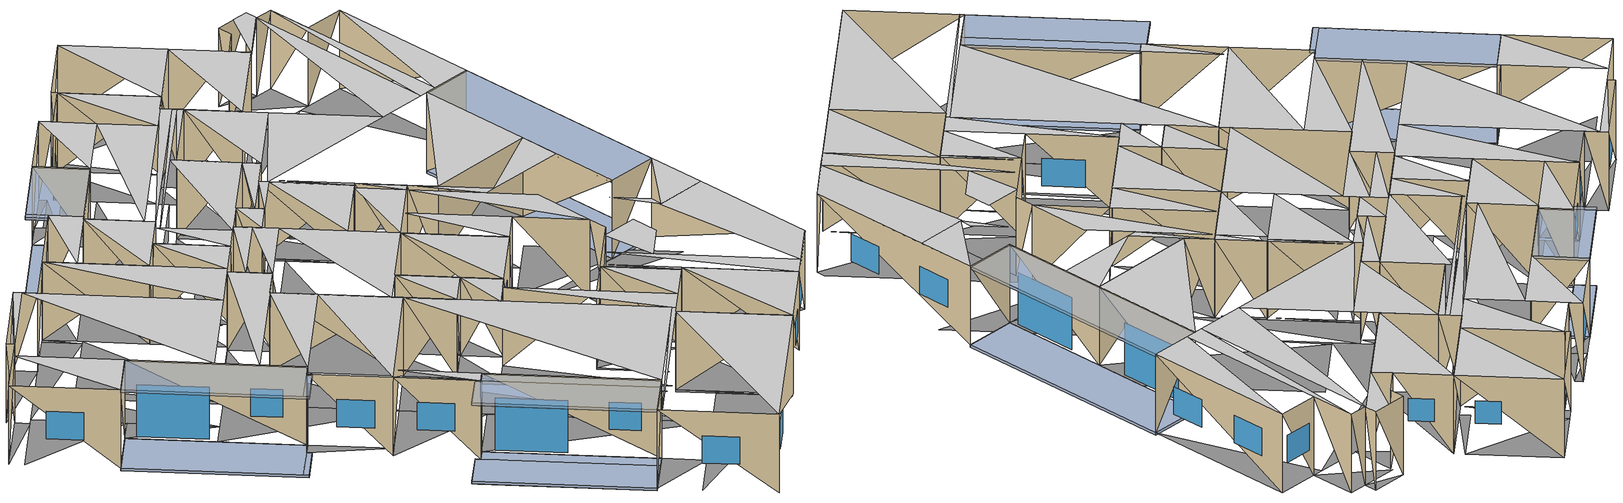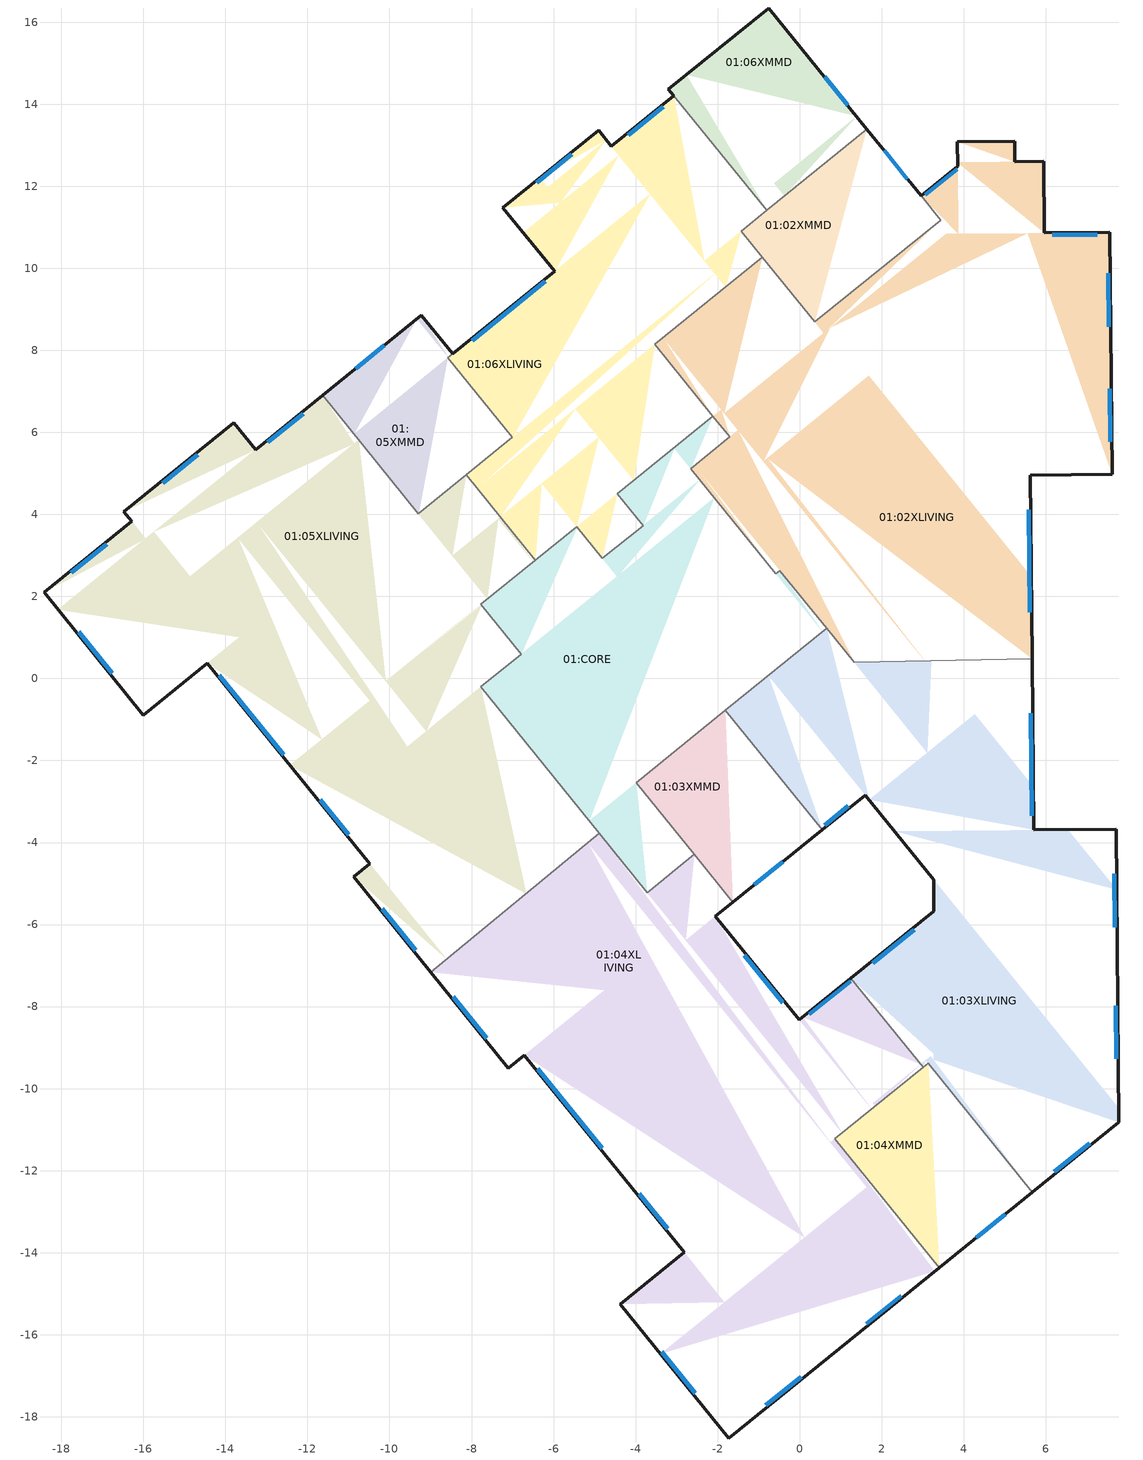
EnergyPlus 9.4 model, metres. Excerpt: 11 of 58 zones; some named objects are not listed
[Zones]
01:06XLIVING
 floor outside (_Floor 501_2cm): -6.33,12.21 -4.9,13.37 -4.71,13.14 z3.15; -7.23,11.48 -6.33,12.21 -5.84,11.6 z3.15
 floor to 00:01XLIVING (_IntFloor_Reversed_Rev): -7.3,3.94 -7.87,4.63 -5.47,6.57 z3.15; -4.05,4.83 -5.47,6.57 -3.53,8.14 z3.15; -1.8,9.54 -2.32,10.18 -1.43,10.91 z3.15; -2.32,10.18 -4.59,12.98 -3.07,14.21 z3.15; -5.84,11.6 -6.14,11.98 -4.71,13.14 z3.15; -5.98,9.93 -6.74,10.87 -4.41,12.76 z3.15; -7,5.88 -8.57,7.83 -3.64,11.82 z3.15; -7.87,4.63 -8.13,4.96 -2.07,9.87 z3.15
 floor to 00:CORE (_Floor 501_2cm_Reversed_Rev): -6.45,2.88 -7.3,3.94 -6.29,4.75 z3.15; -4.81,2.93 -5.44,3.7 -4.45,4.51 z3.15; -5.44,3.7 -6.29,4.75 -4.9,5.88 z3.15
 wall outside (_ExtWall 119 22cm): -4.59,12.98,3.15 -4.59,12.98,6.3 -3.07,14.21,6.3; -4.9,13.37,3.15 -4.9,13.37,6.3 -4.59,12.98,6.3; -7.23,11.48,3.15 -7.23,11.48,6.3 -4.9,13.37,6.3; -5.98,9.93,3.15 -5.98,9.93,6.3 -7.23,11.48,6.3; -8.46,7.91,3.15 -8.46,7.91,6.3 -5.98,9.93,6.3
 wall to 01:CORE (_Core_401 3 cm): -2.12,6.39,3.15 -2.12,6.39,6.3 -4.45,4.51,6.3; -5.44,3.7,3.15 -5.44,3.7,6.3 -6.45,2.88,6.3; -4.81,2.93,3.15 -4.81,2.93,6.3 -5.44,3.7,6.3; -3.82,3.73,3.15 -3.82,3.73,6.3 -4.81,2.93,6.3; -4.45,4.51,3.15 -4.45,4.51,6.3 -3.82,3.73,6.3
 wall to 01:02XLIVING (_IntPartition): -3.53,8.14,3.15 -3.53,8.14,6.3 -2.12,6.39,6.3; -0.91,10.27,3.15 -0.91,10.27,6.3 -3.53,8.14,6.3
 wall to 01:02XMMD (_IntPartition): -1.43,10.91,3.15 -1.43,10.91,6.3 -0.91,10.27,6.3; -0.81,11.41,3.15 -0.81,11.41,6.3 -1.43,10.91,6.3
 wall to 01:06XMMD (_IntPartition): -3.07,14.21,3.15 -3.07,14.21,6.3 -0.81,11.41,6.3
 wall to 01:05XMMD (_IntPartition): -8.58,7.82,3.15 -8.58,7.82,6.3 -8.46,7.91,6.3; -7.01,5.88,3.15 -7.01,5.88,6.3 -8.58,7.82,6.3; -8.13,4.96,3.15 -8.13,4.96,6.3 -7.01,5.88,6.3
 wall to 01:05XLIVING (_IntPartition): -6.45,2.88,3.15 -6.45,2.88,6.3 -8.13,4.96,6.3
 window (_5-6-6 - 1002): -3.33,13.93 -4.19,13.24 / -5.56,12.78 -6.41,12.08 z4.2:5.3
 window (_6-10-8 - 1001): -6.2,9.68 -7.98,8.24 z3.2:5.3
 ceiling to 02:11XLIVING (_IntFloor_Reversed): -4.81,2.93 -3.82,3.73 -4.45,4.51 z6.3; -5.63,3.55 -2.12,6.39 -3.69,8.34 z6.3; -7.01,5.88 -1.18,10.6 -1.43,10.91 z6.3; -7.21,5.49 -1.07,10.46 -1.18,10.6 z6.3; -2.32,10.18 -0.81,11.41 -3.07,14.21 z6.3; -5.98,9.93 -3.64,11.82 -4.9,13.37 z6.3; -7.26,6.19 -2.32,10.18 -3.64,11.82 z6.3
 ceiling to 02:10XLIVING (_IntFloor_Reversed): -6.45,2.88 -5.63,3.55 -7.32,5.62 z6.3
 ceiling to 02:07XLIVING (_IntFloor_Reversed): -3.53,8.14 -0.91,10.27 -1.07,10.46 z6.3
01:CORE
 floor to 00:01XLIVING (_Floor 501_2cm_Rev): -7.75,1.8 -7.77,1.81 -6.5,2.84 z3.15
 floor to 00:CORE (_IntFloor_Reversed_Rev): -2.66,5.12 -3.07,5.62 -2.12,6.39 z3.15; 0.56,1.14 -0.58,2.55 -0.49,2.63 z3.15; -6.48,2.82 -6.5,2.84 -5.44,3.7 z3.15; -4.43,4.49 -4.45,4.51 -3.07,5.62 z3.15; -3.82,3.73 -4.43,4.49 -3.05,5.6 z3.15; -4.45,2.48 -4.81,2.93 -2.44,4.85 z3.15; -6.78,0.6 -7.75,1.8 -5.42,3.68 z3.15; -3.71,-5.22 -5.13,-3.47 -3.99,-2.54 z3.15; -5.13,-3.47 -7.77,-0.21 -2.08,4.4 z3.15
 wall to 01:03XLIVING (_Core_401 3 cm_Rev): 0.66,1.22,3.15 0.66,1.22,6.3 -1.81,-0.78,6.3
 wall to 01:02XLIVING (_Core_401 3 cm_Rev): -0.49,2.63,3.15 -0.49,2.63,6.3 0.66,1.22,6.3; -0.58,2.55,3.15 -0.58,2.55,6.3 -0.49,2.63,6.3; -2.66,5.12,3.15 -2.66,5.12,6.3 -0.58,2.55,6.3; -1.71,5.89,3.15 -1.71,5.89,6.3 -2.66,5.12,6.3; -2.12,6.39,3.15 -2.12,6.39,6.3 -1.71,5.89,6.3
 wall to 01:05XLIVING (_Core_401 3 cm_Rev): -7.77,1.81,3.15 -7.77,1.81,6.3 -6.45,2.88,6.3; -6.78,0.6,3.15 -6.78,0.6,6.3 -7.77,1.81,6.3; -7.77,-0.21,3.15 -7.77,-0.21,6.3 -6.78,0.6,6.3; -4.88,-3.78,3.15 -4.88,-3.78,6.3 -7.77,-0.21,6.3
 wall to 01:04XLIVING (_Core_401 3 cm_Rev): -3.71,-5.22,3.15 -3.71,-5.22,6.3 -4.88,-3.78,6.3; -2.57,-4.29,3.15 -2.57,-4.29,6.3 -3.71,-5.22,6.3
 wall to 01:03XMMD (_Core_401 3 cm_Rev): -3.99,-2.54,3.15 -3.99,-2.54,6.3 -2.57,-4.29,6.3; -1.81,-0.78,3.15 -1.81,-0.78,6.3 -3.99,-2.54,6.3
 ceiling to 02:CORE (_IntFloor_Reversed): -3.82,3.73 -2.44,4.85 -2.66,5.12 z6.3; -1.81,-0.78 0.42,1.03 -0.72,2.44 z6.3; -2.95,0.63 -0.58,2.55 -2.44,4.85 z6.3; -6.78,0.6 -4.45,2.48 -5.03,3.2 z6.3; -5.13,-3.47 -1.81,-0.78 -4.45,2.48 z6.3; -4.04,4 -1.71,5.89 -2.12,6.39 z6.3; -7.36,1.31 -5.03,3.2 -5.44,3.7 z6.3
 ceiling to 02:09XLIVING (_Floor 501_2cm_Reversed): -3.71,-5.22 -2.57,-4.29 -3.99,-2.54 z6.3
 ceiling to 02:07XLIVING (_Floor 501_2cm_Reversed): 0.42,1.03 0.66,1.22 -0.49,2.63 z6.3
01:05XLIVING
 floor outside (_Floor 501_2cm): -18.42,2.1 -16.29,3.83 -15.95,3.41 z3.15; -16.47,4.06 -13.79,6.23 -13.27,5.58 z3.15; -15.74,3.57 -11.74,6.81 -10.86,5.73 z3.15; -14.45,0.37 -13.66,1 -11.65,-1.49 z3.15; -18.08,1.68 -15.74,3.57 -13.66,1 z3.15; -10.88,-4.84 -10.49,-4.52 -8.61,-6.85 z3.15; -12.43,-2.12 -10.48,-0.54 -6.67,-5.25 z3.15
 floor to 00:01XLIVING (_IntFloor_Reversed_Rev): -10.08,-0.09 -10.09,-0.07 -7.77,1.81 z3.15; -7.61,1.94 -8.47,2.99 -7.35,3.9 z3.15; -8.47,2.99 -9.3,4.02 -8.13,4.96 z3.15; -10.09,-0.07 -13.23,3.81 -10.75,5.81 z3.15
 floor to 00:CORE (_Floor 501_2cm_Reversed_Rev): -6.5,2.84 -7.35,3.9 -7.3,3.94 z3.15; -11.65,-1.49 -14.86,2.49 -13.7,3.43 z3.15; -6.67,-5.25 -9.57,-1.66 -7.77,-0.21 z3.15; -9.11,-1.29 -10.08,-0.09 -7.75,1.8 z3.15; -9.57,-1.66 -13.7,3.43 -13.23,3.81 z3.15
 floor to 00:01XMMD (_IntFloor_Reversed_Rev): -10.86,5.73 -11.74,6.81 -11.63,6.9 z3.15
 wall outside (_ExtWall 119 22cm): -13.27,5.58,3.15 -13.27,5.58,6.3 -11.63,6.9,6.3; -13.79,6.23,3.15 -13.79,6.23,6.3 -13.27,5.58,6.3; -16.47,4.06,3.15 -16.47,4.06,6.3 -13.79,6.23,6.3; -16.29,3.83,3.15 -16.29,3.83,6.3 -16.47,4.06,6.3; -18.42,2.1,3.15 -18.42,2.1,6.3 -16.29,3.83,6.3; -16,-0.89,3.15 -16,-0.89,6.3 -18.42,2.1,6.3; -14.45,0.37,3.15 -14.45,0.37,6.3 -16,-0.89,6.3; -10.49,-4.52,3.15 -10.49,-4.52,6.3 -14.45,0.37,6.3; -10.88,-4.84,3.15 -10.88,-4.84,6.3 -10.49,-4.52,6.3; -8.99,-7.16,3.15 -8.99,-7.16,6.3 -10.88,-4.84,6.3
 wall to 01:05XMMD (_IntPartition): -9.3,4.02,3.15 -9.3,4.02,6.3 -8.13,4.96,6.3; -11.63,6.9,3.15 -11.63,6.9,6.3 -9.3,4.02,6.3
 wall to 01:04XLIVING (_IntPartition): -4.88,-3.78,3.15 -4.88,-3.78,6.3 -8.99,-7.16,6.3
 window (_5-6-6 - 1002): -12.11,6.45 -12.96,5.76 / -14.67,5.46 -15.53,4.76 / -16.9,3.27 -17.75,2.58 / -17.58,1.14 -16.76,0.13 / -11.69,-2.96 -10.99,-3.82 / -10.18,-5.61 -9.36,-6.62 z4.2:5.3
 window (_6-10-8 - 1001): -14.15,0.08 -12.58,-1.86 z3.2:5.3
 ceiling to 02:10XLIVING (_IntFloor_Reversed): -10.49,-4.52 -6.74,-1.49 -7.77,-0.21 z6.3; -8.99,-7.16 -4.88,-3.78 -6.74,-1.49 z6.3; -11.52,-3.24 -6.78,0.6 -7.77,1.81 z6.3; -7.61,1.94 -6.45,2.88 -8.13,4.96 z6.3; -9.25,0.62 -7.61,1.94 -11.63,6.9 z6.3; -16.29,3.83 -13.61,6 -13.79,6.23 z6.3; -16,-0.89 -14.45,0.37 -16.87,3.36 z6.3; -12.51,-2.02 -9.25,0.62 -13.61,6 z6.3
01:02XLIVING
 floor outside (_Floor 501_2cm): 3.84,13.09 5.24,13.1 5.25,12.6 z3.15; 2.97,11.77 3.85,12.49 3.87,10.84 z3.15; 3.85,12.59 5.95,12.61 5.97,10.86 z3.15; 5.57,10.86 7.57,10.88 7.63,4.98 z3.15; -0.79,5.37 1.69,7.38 5.65,2.48 5.67,0.48 z3.15; 0.74,8.55 3.57,10.84 5.57,10.86 z3.15
 floor to 00:01XLIVING (_IntFloor_Reversed_Rev): -2.12,6.39 -3.53,8.14 -3.33,8.31 z3.15; -0.89,5.29 -1.84,6.46 0.74,8.55 z3.15; 0.59,8.42 0.37,8.69 3.44,11.18 z3.15; -1.84,6.46 -3.33,8.31 -0.91,10.27 z3.15
 floor to 00:CORE (_Floor 501_2cm_Reversed_Rev): -0.58,2.55 -2.66,5.12 -2.56,5.2 z3.15; -1.71,5.89 -2.12,6.39 -1.91,6.56 z3.15; 3.05,0.43 -0.89,5.29 -0.79,5.37 z3.15; 1.33,0.39 -2.56,5.2 -1.5,6.05 z3.15
 wall outside (_ExtWall 119 22cm): 5.63,4.96,3.15 5.63,4.96,6.3 5.67,0.48,6.3; 7.63,4.98,3.15 7.63,4.98,6.3 5.63,4.96,6.3; 7.57,10.88,3.15 7.57,10.88,6.3 7.63,4.98,6.3; 5.97,10.86,3.15 5.97,10.86,6.3 7.57,10.88,6.3; 5.95,12.61,3.15 5.95,12.61,6.3 5.97,10.86,6.3; 5.25,12.6,3.15 5.25,12.6,6.3 5.95,12.61,6.3; 5.24,13.1,3.15 5.24,13.1,6.3 5.25,12.6,6.3; 3.84,13.09,3.15 3.84,13.09,6.3 5.24,13.1,6.3; 3.85,12.49,3.15 3.85,12.49,6.3 3.84,13.09,6.3; 2.96,11.77,3.15 2.96,11.77,6.3 3.85,12.49,6.3
 wall to 01:03XLIVING (_IntPartition_Rev): 5.67,0.48,3.15 5.67,0.48,6.3 1.33,0.39,6.3; 1.33,0.39,3.15 1.33,0.39,6.3 0.66,1.22,6.3
 wall to 01:02XMMD (_IntPartition): 3.44,11.18,3.15 3.44,11.18,6.3 2.96,11.77,6.3; 0.37,8.69,3.15 0.37,8.69,6.3 3.44,11.18,6.3; -0.91,10.27,3.15 -0.91,10.27,6.3 0.37,8.69,6.3
 window (_6-10-8 - 1001): 5.61,1.62 5.58,4.11 z3.2:5.3
 window (_5-6-6 - 1002): 7.57,5.77 7.55,7.07 / 7.54,8.58 7.53,9.88 / 7.25,10.82 6.15,10.81 / 3.84,12.41 3.07,11.79 z4.2:5.3
 ceiling to 02:07XLIVING (_IntFloor_Reversed): -0.58,2.55 -0.49,2.63 -2.3,4.88 z6.3; 1.33,0.39 5.67,0.48 5.63,4.96 z6.3; 6.03,4.96 7.63,4.98 7.57,10.88 z6.3; 5.33,4.95 6.03,4.96 5.95,12.61 z6.3; 3.44,11.18 5.25,12.64 5.24,13.1 4.6,13.1 z6.3; 3.41,4.93 5.33,4.95 5.25,12.64 z6.3; -1.71,5.89 0.92,8.01 -0.91,10.27 z6.3; -2.46,4.88 3.41,4.93 0.92,8.01 z6.3
01:05XMMD
 floor to 00:01XLIVING (_IntFloor_Reversed_Rev): -8.57,7.83 -9.33,8.77 -9.22,8.85 z3.15
 floor to 00:01XMMD (_IntFloor_Reversed_Rev): -9.29,4.03 -10.86,5.97 -8.58,7.82 z3.15; -10.86,5.97 -11.62,6.91 -9.33,8.77 z3.15
 wall outside (_ExtWall 215 MMD_5.5cm): -9.22,8.85,3.15 -9.22,8.85,6.3 -8.46,7.91,6.3; -11.63,6.9,3.15 -11.63,6.9,6.3 -9.22,8.85,6.3
 window (_4mm - 1003): -10.13,8.12 -10.83,7.56 z4.4:5.3
 ceiling to 02:10XMMD (_IntFloor_Reversed): -9.3,4.02 -7.01,5.88 -8.58,7.82 z6.3; -10.87,5.96 -8.46,7.91 -9.22,8.85 z6.3
01:02XMMD
 floor to 00:01XLIVING (_IntFloor_Reversed_Rev): 0.37,8.69 -1.43,10.91 1.64,13.39 z3.15
 wall outside (_ExtWall 215 MMD_5.5cm): 1.64,13.39,3.15 1.64,13.39,6.3 2.96,11.77,6.3
 wall to 01:06XMMD (_IntPartition): -0.81,11.41,3.15 -0.81,11.41,6.3 1.64,13.39,6.3
 window (_4mm - 1003): 2.63,12.17 2.06,12.87 z4.4:5.3
 ceiling to 02:07XMMD (_IntFloor_Reversed): 0.37,8.69 3.44,11.18 1.64,13.39 z6.3
01:06XMMD
 floor outside (_Floor 501_2cm): -2.76,14.72 -0.75,16.35 1.39,13.7 z3.15
 floor to 00:01XLIVING (_IntFloor_Reversed_Rev): -0.37,11.76 -0.62,12.07 1.39,13.7 z3.15; -0.81,11.41 -3.2,14.36 -2.76,14.72 z3.15
 wall outside (_ExtWall 215 MMD_5.5cm): -0.75,16.35,3.15 -0.75,16.35,6.3 1.64,13.39,6.3; -3.2,14.36,3.15 -3.2,14.36,6.3 -0.75,16.35,6.3; -3.07,14.21,3.15 -3.07,14.21,6.3 -3.2,14.36,6.3
 window (_4mm - 1003): 1.17,13.97 0.61,14.67 z4.4:5.3
 ceiling to 02:11XMMD (_IntFloor_Reversed): -0.81,11.41 1.64,13.39 -0.75,16.35 z6.3
01:03XLIVING
 floor outside (_Floor 501_2cm): 1.69,-2.96 4.27,-0.88 5.7,-2.65 5.71,-3.69 z3.15; 1.25,-7.31 3.27,-5.67 3.26,-9.15 z3.15; 3.26,-9.3 3.27,-4.91 7.78,-10.48 7.79,-10.82 z3.15; 2.32,-3.73 6.54,-3.68 7.73,-5.15 z3.15
 floor to 00:CORE (_Floor 501_2cm_Reversed_Rev): 0.55,-3.69 -1.81,-0.78 -0.76,0.07 z3.15; 3.11,-1.81 1.33,0.39 3.21,0.43 z3.15; 1.69,-2.96 -0.76,0.07 0.66,1.22 z3.15; 3.01,-9.48 2.95,-9.4 3.07,-9.31 z3.15; 5.67,-12.53 3.07,-9.31 3.19,-9.21 z3.15
 wall outside (_ExtWall 119 22cm): 7.71,-3.67,3.15 7.71,-3.67,6.3 7.79,-10.82,6.3; 5.71,-3.69,3.15 5.71,-3.69,6.3 7.71,-3.67,6.3; 5.67,0.48,3.15 5.67,0.48,6.3 5.71,-3.69,6.3; 1.6,-2.84,3.15 1.6,-2.84,6.3 0.55,-3.69,6.3; 3.27,-4.91,3.15 3.27,-4.91,6.3 1.6,-2.84,6.3; 3.27,-5.67,3.15 3.27,-5.67,6.3 3.27,-4.91,6.3; 1.25,-7.31,3.15 1.25,-7.31,6.3 3.27,-5.67,6.3; 7.79,-10.82,3.15 7.79,-10.82,6.3 5.67,-12.53,6.3
 wall to 01:03XMMD (_IntPartition): 0.55,-3.69,3.15 0.55,-3.69,6.3 -1.81,-0.78,6.3
 wall to 01:04XLIVING (_IntPartition): 3.01,-9.48,3.15 3.01,-9.48,6.3 1.25,-7.31,6.3
 wall to 01:04XMMD (_IntPartition): 3.13,-9.39,3.15 3.13,-9.39,6.3 3.01,-9.48,6.3; 5.67,-12.53,3.15 5.67,-12.53,6.3 3.13,-9.39,6.3
 window (_5-6-6 - 1002): 7.72,-9.28 7.71,-7.98 / 7.69,-6.06 7.67,-4.76 / 6.21,-12.03 7.07,-11.33 z4.2:5.3; 0.61,-3.58 1.19,-3.11 / 2.79,-6.12 1.78,-6.94 z4.4:5.3
 window (_6-10-8 - 1001): 5.66,-3.35 5.63,-0.85 z3.2:5.3
 ceiling to 02:08XLIVING (_IntFloor_Reversed): 5.74,-5.98 7.74,-5.96 7.71,-3.67 z6.3; 0.55,-3.69 1.6,-2.84 -0.76,0.07 z6.3; 3.27,-4.91 3.27,-2.49 0.42,1.03 z6.3; 3.11,-8.05 4.32,-7.08 4.31,-5.99 2.86,-6.01 z6.3; 5.74,-5.98 5.73,-5.52 4.83,-4.41 z6.3
 ceiling to 02:09XLIVING (_IntFloor_Reversed): 3.01,-9.48 3.13,-9.39 1.37,-7.21 z6.3; 6.31,-12.01 7.79,-10.82 7.74,-5.96 5.67,-5.98 z6.3; 5.67,-12.53 6.31,-12.01 2.01,-6.69 z6.3
 ceiling to 02:07XLIVING (_IntFloor_Reversed): 2.53,-1.1 5.69,-1.06 5.67,0.48 z6.3; 2.15,-1.1 2.53,-1.1 0.66,1.22 z6.3
01:03XMMD
 floor to 00:CORE (_Floor 501_2cm_Reversed_Rev): -1.63,-5.45 -3.99,-2.54 -1.81,-0.78 z3.15
 wall outside (_ExtWall 215 MMD_5.5cm): 0.55,-3.69,3.15 0.55,-3.69,6.3 -1.63,-5.45,6.3
 wall to 01:04XLIVING (_IntPartition): -1.63,-5.45,3.15 -1.63,-5.45,6.3 -2.57,-4.29,6.3
 window (_4mm - 1003): -1.11,-5.03 -0.41,-4.47 z4.4:5.3
 ceiling to 02:08XMMD (_IntFloor_Reversed): -1.63,-5.45 0.55,-3.69 -1.81,-0.78 z6.3
01:04XLIVING
 floor outside (_Floor 501_2cm): 0.08,-8.26 1.25,-7.31 2.95,-9.4 z3.15; -4.37,-15.25 -2.82,-14 -1.83,-15.21 z3.15; -6.71,-9.19 -4.76,-7.61 0.11,-13.63 z3.15; -8.99,-7.16 -6.67,-5.25 -4.76,-7.61 z3.15; -3.39,-16.47 1.63,-12.4 3.29,-14.45 z3.15
 floor to 00:CORE (_Floor 501_2cm_Reversed_Rev): 0.11,-13.63 -6.67,-5.25 -5.16,-4.01 z3.15; 3.29,-14.45 0.75,-11.31 0.86,-11.23 z3.15; 1.84,-10.43 1.78,-10.35 2.95,-9.4 z3.15; 1.75,-10.5 -0.01,-8.33 0.08,-8.26 z3.15; 1.03,-11.08 -2.77,-6.38 -2.05,-5.8 z3.15; -2.77,-6.38 -3.71,-5.22 -2.57,-4.29 z3.15; 0.75,-11.31 -5.16,-4.01 -4.88,-3.78 z3.15
 wall outside (_ExtWall 119 22cm): -0.01,-8.33,3.15 -0.01,-8.33,6.3 1.25,-7.31,6.3; -2.05,-5.8,3.15 -2.05,-5.8,6.3 -0.01,-8.33,6.3; -1.63,-5.45,3.15 -1.63,-5.45,6.3 -2.05,-5.8,6.3; -7.1,-9.5,3.15 -7.1,-9.5,6.3 -8.99,-7.16,6.3; -6.71,-9.19,3.15 -6.71,-9.19,6.3 -7.1,-9.5,6.3; -2.82,-14,3.15 -2.82,-14,6.3 -6.71,-9.19,6.3; -4.37,-15.25,3.15 -4.37,-15.25,6.3 -2.82,-14,6.3; -1.73,-18.52,3.15 -1.73,-18.52,6.3 -4.37,-15.25,6.3; 3.4,-14.37,3.15 3.4,-14.37,6.3 -1.73,-18.52,6.3
 wall to 01:04XMMD (_IntPartition): 3.01,-9.48,3.15 3.01,-9.48,6.3 0.86,-11.23,6.3; 0.86,-11.23,3.15 0.86,-11.23,6.3 3.4,-14.37,6.3
 window (_5-6-6 - 1002): 1.24,-7.38 0.23,-8.19 z4.4:5.3; -0.41,-7.91 -1.35,-6.74 / -8.44,-7.76 -7.63,-8.77 / -3.91,-12.57 -3.22,-13.42 / -3.36,-16.42 -2.55,-17.43 / -0.82,-17.72 0.03,-17.03 / 1.63,-15.74 2.48,-15.05 z4.2:5.3
 window (_6-10-8 - 1001): -6.38,-9.51 -4.81,-11.45 z3.2:5.3
 ceiling to 02:09XLIVING (_IntFloor_Reversed): -1.73,-18.52 3.4,-14.37 0.86,-11.23 z6.3; 1.75,-10.5 3.01,-9.48 1.25,-7.31 z6.3; 1.03,-11.08 1.75,-10.5 -2.05,-5.8 z6.3; -2.77,-6.38 -1.63,-5.45 -2.57,-4.29 z6.3; -7.1,-9.5 -6.71,-9.19 -8.61,-6.85 z6.3; -2.82,-14 0.93,-10.96 -4.88,-3.78 z6.3; -4.27,-15.38 1.03,-11.08 0.93,-10.96 z6.3
01:04XMMD
 floor to 00:CORE (_Floor 501_2cm_Reversed_Rev): 3.4,-14.37 0.86,-11.23 3.13,-9.39 z3.15
 wall outside (_ExtWall 215 MMD_5.5cm): 5.67,-12.53,3.15 5.67,-12.53,6.3 3.4,-14.37,6.3
 window (_4mm - 1003): 4.31,-13.63 5.01,-13.06 z4.4:5.3
 ceiling to 02:09XMMD (_IntFloor_Reversed): 3.4,-14.37 5.67,-12.53 3.13,-9.39 z6.3
shading: -16,-0.89 -11.92,-5.94 / -11.92,-5.94 -10.75,-4.99 / -10.75,-4.99 -10.88,-4.84 / -10.88,-4.84 -10.49,-4.52 / -10.49,-4.52 -14.45,0.37 / -14.45,0.37 -16,-0.89 / -7.1,-9.5 -7.23,-9.34 / -7.23,-9.34 -8.39,-10.29 / -8.39,-10.29 -4.37,-15.25 / -4.37,-15.25 -2.82,-14 / -2.82,-14 -6.71,-9.19 / -6.71,-9.19 -7.1,-9.5 / 7.71,-3.67 7.63,4.98 / 7.63,4.98 5.63,4.96 / 5.63,4.96 5.71,-3.69 / 5.71,-3.69 7.71,-3.67 / -9.88,9.34 -9.38,8.73 / -9.38,8.73 -6.74,10.87 / -6.74,10.87 -7.23,11.48 / -7.23,11.48 -9.88,9.34 z3.05:3.15; -16,-0.89 -11.92,-5.94 / -11.92,-5.94 -10.75,-4.99 / -10.75,-4.99 -10.88,-4.84 / -10.88,-4.84 -10.49,-4.52 / -10.49,-4.52 -14.45,0.37 / -14.45,0.37 -16,-0.89 / -7.1,-9.5 -7.23,-9.34 / -7.23,-9.34 -8.39,-10.29 / -8.39,-10.29 -4.37,-15.25 / -4.37,-15.25 -2.82,-14 / -2.82,-14 -6.71,-9.19 / -6.71,-9.19 -7.1,-9.5 / 7.71,-3.67 7.63,4.98 / 7.63,4.98 5.63,4.96 / 5.63,4.96 5.71,-3.69 / 5.71,-3.69 7.71,-3.67 / -7.23,11.48 -9.88,9.34 / -9.88,9.34 -9.38,8.73 / -9.38,8.73 -9.22,8.85 / -9.22,8.85 -8.46,7.91 / -8.46,7.91 -5.98,9.93 / -5.98,9.93 -7.23,11.48 z6.2:6.3; -10.88,-4.84 -14.83,0.05 -14.45,0.37 -10.49,-4.52 z3.05; -11.92,-5.94 -16,-0.89 -14.83,0.05 -10.75,-4.99 z3.05; -12.04,-5.78 -11.92,-5.94 -10.75,-4.99 -10.88,-4.84 z3.15; -16,-0.89 -12.04,-5.78 -10.49,-4.52 -14.45,0.37 z3.15; -8.27,-10.44 -8.39,-10.29 -7.23,-9.34 -7.1,-9.5 z3.05; -4.37,-15.25 -8.27,-10.44 -6.71,-9.19 -2.82,-14 z3.05; -7.1,-9.5 -3.2,-14.31 -2.82,-14 -6.71,-9.19 z3.15; -8.39,-10.29 -4.37,-15.25 -3.2,-14.31 -7.23,-9.34 z3.15; 5.63,4.96 5.71,-3.69 7.71,-3.67 7.63,4.98 z3.15; 5.71,-3.69 5.63,4.96 7.63,4.98 7.71,-3.67 z3.05; -9.38,8.73 -9.88,9.34 -7.23,11.48 -6.74,10.87 z3.05; -9.88,9.34 -9.38,8.73 -6.74,10.87 -7.23,11.48 z3.15; -10.88,-4.84 -14.83,0.05 -14.45,0.37 -10.49,-4.52 z6.2; -11.92,-5.94 -16,-0.89 -14.83,0.05 -10.75,-4.99 z6.2; -12.04,-5.78 -11.92,-5.94 -10.75,-4.99 -10.88,-4.84 z6.3; -16,-0.89 -12.04,-5.78 -10.49,-4.52 -14.45,0.37 z6.3; -8.27,-10.44 -8.39,-10.29 -7.23,-9.34 -7.1,-9.5 z6.2; -4.37,-15.25 -8.27,-10.44 -6.71,-9.19 -2.82,-14 z6.2; -7.1,-9.5 -3.2,-14.31 -2.82,-14 -6.71,-9.19 z6.3; -8.39,-10.29 -4.37,-15.25 -3.2,-14.31 -7.23,-9.34 z6.3; 5.63,4.96 5.71,-3.69 7.71,-3.67 7.63,4.98 z6.3; 5.71,-3.69 5.63,4.96 7.63,4.98 7.71,-3.67 z6.2; -8.46,7.91 -9.22,8.85 -6.74,10.87 -5.98,9.93 z6.2; -9.38,8.73 -9.88,9.34 -7.23,11.48 -6.74,10.87 z6.2; -9.88,9.34 -9.38,8.73 -9.22,8.85 -9.72,9.47 z6.3; -9.72,9.47 -8.46,7.91 -5.98,9.93 -7.23,11.48 z6.3
[Building]
HaAtsmon 25: North Axis {deg}=0; Terrain=City; Loads Convergence Tolerance Value {W}=0.04; Temperature Convergence Tolerance Value {deltaC}=0.4; Solar Distribution=FullExterior; Maximum Number of Warmup Days=25; Minimum Number of Warmup Days=6
[Site:Location]
1 (01-01:31-12)  (01-01:31-12): Latitude {deg}=32; Longitude {deg}=34.9; Time Zone {hr}=2; Elevation {m}=49
[Site:GroundTemperature:BuildingSurface]
18, 18, 18, 18, 18, 18, 18, 18, 18, 18, 18, 18
[Site:GroundTemperature:FCfactorMethod]
January Ground Temperature {C}=15.26; February Ground Temperature {C}=16.44; March Ground Temperature {C}=18.73; April Ground Temperature {C}=20.9; May Ground Temperature {C}=25; June Ground Temperature {C}=27.17; July Ground Temperature {C}=27.76; August Ground Temperature {C}=26.66; September Ground Temperature {C}=24.13; October Ground Temperature {C}=20.98; November Ground Temperature {C}=17.87; December Ground Temperature {C}=15.82
[Site:GroundTemperature:Shallow]
18, 18, 18, 18, 18, 18, 18, 18, 18, 18, 18, 18
[Site:GroundTemperature:Deep]
18, 18, 18, 18, 18, 18, 18, 18, 18, 18, 18, 18
[Site:GroundReflectance]
0.2, 0.2, 0.2, 0.2, 0.2, 0.2, 0.2, 0.2, 0.2, 0.2, 0.2, 0.2
[Site:GroundReflectance:SnowModifier]
2, 2
[Material] Thermal Absorptance=0.9; Solar Absorptance=0.4; Visible Absorptance=0.4
Name | Roughness | Thickness {m} | Conductivity {W/m-K} | Density {kg/m3} | Specific Heat {J/kg-K}
_1045_IntTiah_Cement Lime Plaster_2.1_.015 | Smooth | 0.015 | 0.8 | 1600 | 1000
_1045_RegularConcrete_1.1.1_.2 | MediumRough | 0.2 | 2 | 2400 | 1000
_1045 Expanded Polystyrene EPS 30_14.1_.02 | Rough | 0.02 | 0.035 | 30 | 1300
_1045 Sand and gravel_10.1_.06 | Rough | 0.06 | 2 | 1950 | 1045
_1045_Cemented Plaster_2.2_.02 | Rough | 0.02 | 1 | 1800 | 1000
_1045 Ceramic porcelain_12.1_.01 | Smooth | 0.01 | 1.3 | 2300 | 840
_1045 Ceramic porcelain_12.1_.02 | Smooth | 0.02 | 1.3 | 2300 | 840
_1045 Sand and gravel_10.1_.08 | Rough | 0.08 | 2 | 1950 | 1045
_1045_IntTiah_Cement Lime Plaster_2.1_.02 | Smooth | 0.02 | 0.8 | 1600 | 1000
_1045 Thermal Plaster 200_2_.03 | Smooth | 0.03 | 0.072 | 200 | 800
_Block Pumice 22sm_.22 | MediumRough | 0.22 | 0.195 | 795 | 970
_1045 Plaster_.01 | Smooth | 0.01 | 0.8 | 1800 | 860
_1045 Light Concrete Cement Regular Aggregates 2000_1.2.2.1_.1 | MediumRough | 0.1 | 1.3 | 2000 | 1000
_1045_RegularConcrete_1.1.1_.3 | MediumRough | 0.3 | 2 | 2400 | 1000
_1045 Thermal Plaster 400_.055 | Smooth | 0.055 | 0.121 | 400 | 860
[WindowMaterial:SimpleGlazingSystem]
Name | U-Factor {W/m2-K} | Solar Heat Gain Coefficient | Visible Transmittance
Simple _6-10-8 - 1001 | 2.763 | 0.705 | 0.789
Simple _5-6-6 - 1002 | 3.122 | 0.714 | 0.79
Simple _4mm - 1003 | 5.871 | 0.847 | 0.892
[WindowMaterial:Shade]
30003: Solar Transmittance=0.15; Solar Reflectance=0.6; Visible Transmittance=0.15; Visible Reflectance=0.6; Infrared Hemispherical Emissivity=0.9; Infrared Transmittance=0.05; Thickness {m}=0.001; Conductivity {W/m-K}=160; Shade to Glass Distance {m}=0.1; Top Opening Multiplier=0; Bottom Opening Multiplier=0; Left-Side Opening Multiplier=0; Right-Side Opening Multiplier=0; Airflow Permeability=0
[Construction]
_Floor 501_2cm; _Floor 501_2cm_Reversed_Rev: _1045_IntTiah_Cement Lime Plaster_2.1_.015, _1045_RegularConcrete_1.1.1_.2, _1045 Expanded Polystyrene EPS 30_14.1_.02, _1045 Sand and gravel_10.1_.06, _1045_Cemented Plaster_2.2_.02, _1045 Ceramic porcelain_12.1_.01
_Floor 501_2cm_Rev; _Floor 501_2cm_Reversed: _1045 Ceramic porcelain_12.1_.01, _1045_Cemented Plaster_2.2_.02, _1045 Sand and gravel_10.1_.06, _1045 Expanded Polystyrene EPS 30_14.1_.02, _1045_RegularConcrete_1.1.1_.2, _1045_IntTiah_Cement Lime Plaster_2.1_.015
_IntFloor_Reversed: _1045 Ceramic porcelain_12.1_.02, _1045_Cemented Plaster_2.2_.02, _1045 Sand and gravel_10.1_.08, _1045_RegularConcrete_1.1.1_.2, _1045_IntTiah_Cement Lime Plaster_2.1_.02
_IntFloor_Reversed_Rev: _1045_IntTiah_Cement Lime Plaster_2.1_.02, _1045_RegularConcrete_1.1.1_.2, _1045 Sand and gravel_10.1_.08, _1045_Cemented Plaster_2.2_.02, _1045 Ceramic porcelain_12.1_.02
_Core_401 3 cm: _1045_RegularConcrete_1.1.1_.2, _1045 Thermal Plaster 200_2_.03
_Core_401 3 cm_Rev: _1045 Thermal Plaster 200_2_.03, _1045_RegularConcrete_1.1.1_.2
_ExtWall 119 22cm: _Block Pumice 22sm_.22, _1045 Plaster_.01
_IntPartition; _IntPartition_Rev: _1045_IntTiah_Cement Lime Plaster_2.1_.015, _1045 Light Concrete Cement Regular Aggregates 2000_1.2.2.1_.1, _1045_IntTiah_Cement Lime Plaster_2.1_.015
_ExtWall 215 MMD_5.5cm: _1045_RegularConcrete_1.1.1_.3, _1045 Thermal Plaster 400_.055
_6-10-8 - 1001: Simple _6-10-8 - 1001
_6-10-8 - 2001: 30003, Simple _6-10-8 - 1001
_5-6-6 - 1002: Simple _5-6-6 - 1002
_5-6-6 - 2002: 30003, Simple _5-6-6 - 1002
_4mm - 1003: Simple _4mm - 1003
[Zone] Type=1; Multiplier=1; Zone Inside Convection Algorithm=TARP
Name | Volume {m3} | Floor Area {m2} | Part of Total Floor Area
01:06XLIVING | 147.987 | 46.98 | Yes
01:CORE | 136.4029 | 43.3025 | No
01:03XLIVING | 206.3453 | 65.5064 | Yes
01:03XMMD | 33.075 | 10.5 | Yes
01:05XLIVING | 279.0073 | 88.5737 | Yes
01:04XLIVING | 271.1729 | 86.0866 | Yes
01:04XMMD | 37.1599 | 11.7968 | Yes
01:02XLIVING | 274.2001 | 87.0477 | Yes
01:05XMMD | 35.0465 | 11.1259 | Yes
01:02XMMD | 35.4674 | 11.2595 | Yes
01:06XMMD | 37.7055 | 11.97 | Yes
[WindowShadingControl] Shading Type=ExteriorShade; Shading Control Type=OnIfScheduleAllows; Schedule=0_(2023) Baseline Residential Shading Schedule - Zones A/B; Shading Control Is Scheduled=Yes; Glare Control Is Active=No; Type of Slat Angle Control for Blinds=FixedSlatAngle; Setpoint 2 {W/m2, deg C or cd/m2}=0; Multiple Surface Control Type=Group
Name | Zone | Construction with Shading | Fenestration Surface 1 | Fenestration Surface 2 | Fenestration Surface 3 | Fenestration Surface 4 | Fenestration Surface 5 | Fenestration Surface 6 | Fenestration Surface 7
21001 | 01:06XLIVING | _6-10-8 - 2001 | 01:06XLIVING_Wall_12_0_0_0_0_0_Win
31001 | 01:03XLIVING | _6-10-8 - 2001 | 01:03XLIVING_Wall_4_0_0_0_0_0_Win
41001 | 01:05XLIVING | _6-10-8 - 2001 | 01:05XLIVING_Wall_13_0_0_1_0_0_Win
51001 | 01:04XLIVING | _6-10-8 - 2001 | 01:04XLIVING_Wall_13_0_0_1_0_0_Win
61001 | 01:02XLIVING | _6-10-8 - 2001 | 01:02XLIVING_Wall_6_0_0_0_0_0_Win
21002 | 01:06XLIVING | _5-6-6 - 2002 | 01:06XLIVING_Wall_8_0_0_0_0_0_Win | 01:06XLIVING_Wall_10_0_0_0_0_0_Win
31002 | 01:03XLIVING | _5-6-6 - 2002 | 01:03XLIVING_Wall_2_0_0_0_0_1_Win | 01:03XLIVING_Wall_2_0_0_1_0_0_Win | 01:03XLIVING_Wall_9_0_0_0_0_0_Win | 01:03XLIVING_Wall_12_0_0_0_0_0_Win | 01:03XLIVING_Wall_16_0_0_0_0_0_Win
41002 | 01:05XLIVING | _5-6-6 - 2002 | 01:05XLIVING_Wall_6_0_0_0_0_0_Win | 01:05XLIVING_Wall_8_0_0_0_0_0_Win | 01:05XLIVING_Wall_10_0_0_0_0_0_Win | 01:05XLIVING_Wall_11_0_0_0_0_0_Win | 01:05XLIVING_Wall_13_0_0_0_0_1_Win | 01:05XLIVING_Wall_15_0_0_0_0_0_Win
51002 | 01:04XLIVING | _5-6-6 - 2002 | 01:04XLIVING_Wall_4_0_0_0_0_0_Win | 01:04XLIVING_Wall_5_0_0_0_0_0_Win | 01:04XLIVING_Wall_11_0_0_0_0_0_Win | 01:04XLIVING_Wall_13_0_0_0_0_1_Win | 01:04XLIVING_Wall_15_0_0_0_0_0_Win | 01:04XLIVING_Wall_16_0_0_0_0_1_Win | 01:04XLIVING_Wall_16_0_0_1_0_0_Win
61002 | 01:02XLIVING | _5-6-6 - 2002 | 01:02XLIVING_Wall_8_0_0_0_0_1_Win | 01:02XLIVING_Wall_8_0_0_1_0_0_Win | 01:02XLIVING_Wall_9_0_0_0_0_0_Win | 01:02XLIVING_Wall_15_0_0_0_0_0_Win
[People] Number of People Schedule=0_Baseline Residential Occupancy Schedule; Number of People Calculation Method=People/Area; People per Floor Area {person/m2}=0.04; Fraction Radiant=0.3; Sensible Heat Fraction=AutoCalculate; Carbon Dioxide Generation Rate {m3/s-W}=3.82e-08; Enable ASHRAE 55 Comfort Warnings=No; Mean Radiant Temperature Calculation Type=ZoneAveraged; Work Efficiency Schedule=Work efficiency; Clothing Insulation Calculation Method=ClothingInsulationSchedule; Air Velocity Schedule=Default Air Velocity for Comfort Calculations
Name | Zone or ZoneList or Space or SpaceList | Activity Level Schedule | Clothing Insulation Schedule
People 01:06XLIVING | 01:06XLIVING | Activity Schedule 16776 | Clothing Schedule 16776
People 01:03XLIVING | 01:03XLIVING | Activity Schedule 16820 | Clothing Schedule 16820
People 01:03XMMD | 01:03XMMD | Activity Schedule 16838 | Clothing Schedule 16838
People 01:05XLIVING | 01:05XLIVING | Activity Schedule 16846 | Clothing Schedule 16846
People 01:04XLIVING | 01:04XLIVING | Activity Schedule 16867 | Clothing Schedule 16867
People 01:04XMMD | 01:04XMMD | Activity Schedule 16886 | Clothing Schedule 16886
People 01:02XLIVING | 01:02XLIVING | Activity Schedule 16894 | Clothing Schedule 16894
People 01:05XMMD | 01:05XMMD | Activity Schedule 16919 | Clothing Schedule 16919
People 01:02XMMD | 01:02XMMD | Activity Schedule 16929 | Clothing Schedule 16929
People 01:06XMMD | 01:06XMMD | Activity Schedule 16939 | Clothing Schedule 16939
[Lights] Schedule=0_Baseline Residential Lighting Schedule; Design Level Calculation Method=Watts/Area; Watts per Zone Floor Area {W/m2}=2; Return Air Fraction=0; Fraction Radiant=0.28; Fraction Visible=0.22; Fraction Replaceable=1
Name | Zone or ZoneList or Space or SpaceList
01:06XLIVING General lighting | 01:06XLIVING
01:03XLIVING General lighting | 01:03XLIVING
01:03XMMD General lighting | 01:03XMMD
01:05XLIVING General lighting | 01:05XLIVING
01:04XLIVING General lighting | 01:04XLIVING
01:04XMMD General lighting | 01:04XMMD
01:02XLIVING General lighting | 01:02XLIVING
01:05XMMD General lighting | 01:05XMMD
01:02XMMD General lighting | 01:02XMMD
01:06XMMD General lighting | 01:06XMMD
[OtherEquipment] Fuel Type=Electricity; Schedule=0_(2023) Baseline Residential Equipment Schedule; Design Level Calculation Method=Watts/Area; Power per Zone Floor Area {W/m2}=9; Fraction Latent=0; Fraction Radiant=0.2; Fraction Lost=0; Carbon Dioxide Generation Rate {m3/s-W}=0
Name | Zone or ZoneList or Space or SpaceList
01:06XLIVING Miscellaneous gain | 01:06XLIVING
01:03XLIVING Miscellaneous gain | 01:03XLIVING
01:03XMMD Miscellaneous gain | 01:03XMMD
01:05XLIVING Miscellaneous gain | 01:05XLIVING
01:04XLIVING Miscellaneous gain | 01:04XLIVING
01:04XMMD Miscellaneous gain | 01:04XMMD
01:02XLIVING Miscellaneous gain | 01:02XLIVING
01:05XMMD Miscellaneous gain | 01:05XMMD
01:02XMMD Miscellaneous gain | 01:02XMMD
01:06XMMD Miscellaneous gain | 01:06XMMD
[ZoneInfiltration:DesignFlowRate] Schedule=On 24/7; Design Flow Rate Calculation Method=Flow/zone; Constant Term Coefficient=1; Temperature Term Coefficient=0; Velocity Term Coefficient=0; Velocity Squared Term Coefficient=0
Name | Zone or ZoneList or Space or SpaceList | Design Flow Rate {m3/s}
01:06XLIVING Infiltration | 01:06XLIVING | 0.028775
01:CORE Infiltration | 01:CORE | 0.026523
01:03XLIVING Infiltration | 01:03XLIVING | 0.040123
01:03XMMD Infiltration | 01:03XMMD | 0.006431
01:05XLIVING Infiltration | 01:05XLIVING | 0.054251
01:04XLIVING Infiltration | 01:04XLIVING | 0.052728
01:04XMMD Infiltration | 01:04XMMD | 0.007226
01:02XLIVING Infiltration | 01:02XLIVING | 0.053317
01:05XMMD Infiltration | 01:05XMMD | 0.006815
01:02XMMD Infiltration | 01:02XMMD | 0.006896
01:06XMMD Infiltration | 01:06XMMD | 0.007332
[ZoneControl:Thermostat] Control Type Schedule=Zone Control Type Sched
Name | Zone or ZoneList | Control 1
01:06XLIVING Thermostat | 01:06XLIVING | Dual Setpoint - Zone 01:06XLIVING
01:03XLIVING Thermostat | 01:03XLIVING | Dual Setpoint - Zone 01:03XLIVING
01:03XMMD Thermostat | 01:03XMMD | Dual Setpoint - Zone 01:03XMMD
01:05XLIVING Thermostat | 01:05XLIVING | Dual Setpoint - Zone 01:05XLIVING
01:04XLIVING Thermostat | 01:04XLIVING | Dual Setpoint - Zone 01:04XLIVING
01:04XMMD Thermostat | 01:04XMMD | Dual Setpoint - Zone 01:04XMMD
01:02XLIVING Thermostat | 01:02XLIVING | Dual Setpoint - Zone 01:02XLIVING
01:05XMMD Thermostat | 01:05XMMD | Dual Setpoint - Zone 01:05XMMD
01:02XMMD Thermostat | 01:02XMMD | Dual Setpoint - Zone 01:02XMMD
01:06XMMD Thermostat | 01:06XMMD | Dual Setpoint - Zone 01:06XMMD
[ThermostatSetpoint:DualSetpoint]
Name | Heating Setpoint Temperature Schedule | Cooling Setpoint Temperature Schedule
Dual Setpoint - Zone 01:06XLIVING | 01:06XLIVING Heating Setpoint Schedule | 01:06XLIVING Cooling SP Sch
Dual Setpoint - Zone 01:03XLIVING | 01:03XLIVING Heating Setpoint Schedule | 01:03XLIVING Cooling SP Sch
Dual Setpoint - Zone 01:03XMMD | 01:03XMMD Heating Setpoint Schedule | 01:03XMMD Cooling SP Sch
Dual Setpoint - Zone 01:05XLIVING | 01:05XLIVING Heating Setpoint Schedule | 01:05XLIVING Cooling SP Sch
Dual Setpoint - Zone 01:04XLIVING | 01:04XLIVING Heating Setpoint Schedule | 01:04XLIVING Cooling SP Sch
Dual Setpoint - Zone 01:04XMMD | 01:04XMMD Heating Setpoint Schedule | 01:04XMMD Cooling SP Sch
Dual Setpoint - Zone 01:02XLIVING | 01:02XLIVING Heating Setpoint Schedule | 01:02XLIVING Cooling SP Sch
Dual Setpoint - Zone 01:05XMMD | 01:05XMMD Heating Setpoint Schedule | 01:05XMMD Cooling SP Sch
Dual Setpoint - Zone 01:02XMMD | 01:02XMMD Heating Setpoint Schedule | 01:02XMMD Cooling SP Sch
Dual Setpoint - Zone 01:06XMMD | 01:06XMMD Heating Setpoint Schedule | 01:06XMMD Cooling SP Sch
[Zone equipment]
01:06XLIVING: 01:06XLIVING Ideal Loads Air
01:03XLIVING: 01:03XLIVING Ideal Loads Air
01:03XMMD: 01:03XMMD Ideal Loads Air
01:05XLIVING: 01:05XLIVING Ideal Loads Air
01:04XLIVING: 01:04XLIVING Ideal Loads Air
01:04XMMD: 01:04XMMD Ideal Loads Air
01:02XLIVING: 01:02XLIVING Ideal Loads Air
01:05XMMD: 01:05XMMD Ideal Loads Air
01:02XMMD: 01:02XMMD Ideal Loads Air
01:06XMMD: 01:06XMMD Ideal Loads Air
[Schedule:Day:Hourly]
Summer Control Type Day Sch; Winter Control Type Day Sch: 4, 4, 4, 4, 4, 4, 4, 4, 4, 4, 4, 4, 4, 4, 4, 4, 4, 4, 4, 4, 4, 4, 4, 4
[Schedule:Week:Daily]
Summer Control Type Week Sch: Summer Control Type Day Sch, Summer Control Type Day Sch, Summer Control Type Day Sch, Summer Control Type Day Sch, Summer Control Type Day Sch, Summer Control Type Day Sch, Summer Control Type Day Sch, Summer Control Type Day Sch, Summer Control Type Day Sch, Summer Control Type Day Sch, Summer Control Type Day Sch, Summer Control Type Day Sch
Winter Control Type Week Sch: Winter Control Type Day Sch, Winter Control Type Day Sch, Winter Control Type Day Sch, Winter Control Type Day Sch, Winter Control Type Day Sch, Winter Control Type Day Sch, Winter Control Type Day Sch, Winter Control Type Day Sch, Winter Control Type Day Sch, Winter Control Type Day Sch, Winter Control Type Day Sch, Winter Control Type Day Sch
[Schedule:Year]
Zone Control Type Sched: Winter Control Type Week Sch, 1, 1, 3, 31, Summer Control Type Week Sch, 4, 1, 9, 30, Winter Control Type Week Sch, 10, 1, 12, 31
[Schedule:Compact]
On; On 24/7: Through: 12/31, For: AllDays, Until: 24:00, 1
Work efficiency: Through: 12/31, For: AllDays, Until: 24:00, 0
Default Air Velocity for Comfort Calculations: Through: 12/31, For: AllDays, Until: 24:00, 0.137
0_Baseline Residential Lighting Schedule: Through: 31 Dec, For: AllDays, Until: 17:00, 0, Until: 24:00, 1
0_Baseline Residential Occupancy Schedule: Through: 31 Dec, For: Alldays, Until: 08:00, 0.64, Until: 16:00, 0, Until: 24:00, 1
0_(2023) Baseline Residential Equipment Schedule: Through: 31 Dec, For: AllDays, Until: 16:00, 0.11111, Until: 24:00, 1
0_(2023) Baseline Residential Shading Schedule - Zones A/B: Through: 31 Mar, For: Alldays, Until: 06:00, 1, Until: 18:00, 0, Until: 24:00, 1, Through: 30 Nov, For: Alldays, Until: 06:00, 0, Until: 18:00, 1, Until: 24:00, 0, Through: 31 Dec, For: Alldays, Until: 06:00, 1, Until: 18:00, 0, Until: 24:00, 1
Activity Schedule 16776; Activity Schedule 16820; Activity Schedule 16838; Activity Schedule 16846; Activity Schedule 16867; Activity Schedule 16886; Activity Schedule 16894; Activity Schedule 16919; Activity Schedule 16929; Activity Schedule 16939: Through: 12/31, For: AllDays, Until: 24:00, 125
Clothing Schedule 16776; Clothing Schedule 16820; Clothing Schedule 16838; Clothing Schedule 16846; Clothing Schedule 16867; Clothing Schedule 16886; Clothing Schedule 16894; Clothing Schedule 16919; Clothing Schedule 16929; Clothing Schedule 16939: Through: 4/1, For: AllDays, Until: 24:00, 1, Through: 9/30, For: AllDays, Until: 24:00, .5, Through: 12/31, For: AllDays, Until: 24:00, 1
01:06XLIVING Heating Setpoint Schedule; 01:03XLIVING Heating Setpoint Schedule; 01:03XMMD Heating Setpoint Schedule; 01:05XLIVING Heating Setpoint Schedule; 01:04XLIVING Heating Setpoint Schedule; 01:04XMMD Heating Setpoint Schedule; 01:02XLIVING Heating Setpoint Schedule; 01:05XMMD Heating Setpoint Schedule; 01:02XMMD Heating Setpoint Schedule; 01:06XMMD Heating Setpoint Schedule: Through: 31 March, For: AllDays, Until: 24:00, 20, Through: 30 November, For: AllDays, Until: 24:00, -50, Through: 31 December, For: AllDays, Until: 24:00, 20
01:06XLIVING Cooling SP Sch; 01:03XLIVING Cooling SP Sch; 01:03XMMD Cooling SP Sch; 01:05XLIVING Cooling SP Sch; 01:04XLIVING Cooling SP Sch; 01:04XMMD Cooling SP Sch; 01:02XLIVING Cooling SP Sch; 01:05XMMD Cooling SP Sch; 01:02XMMD Cooling SP Sch; 01:06XMMD Cooling SP Sch: Through: 31 March, For: AllDays, Until: 24:00, 100, Through: 30 November, For: AllDays, Until: 24:00, 24, Through: 31 December, For: AllDays, Until: 24:00, 100
